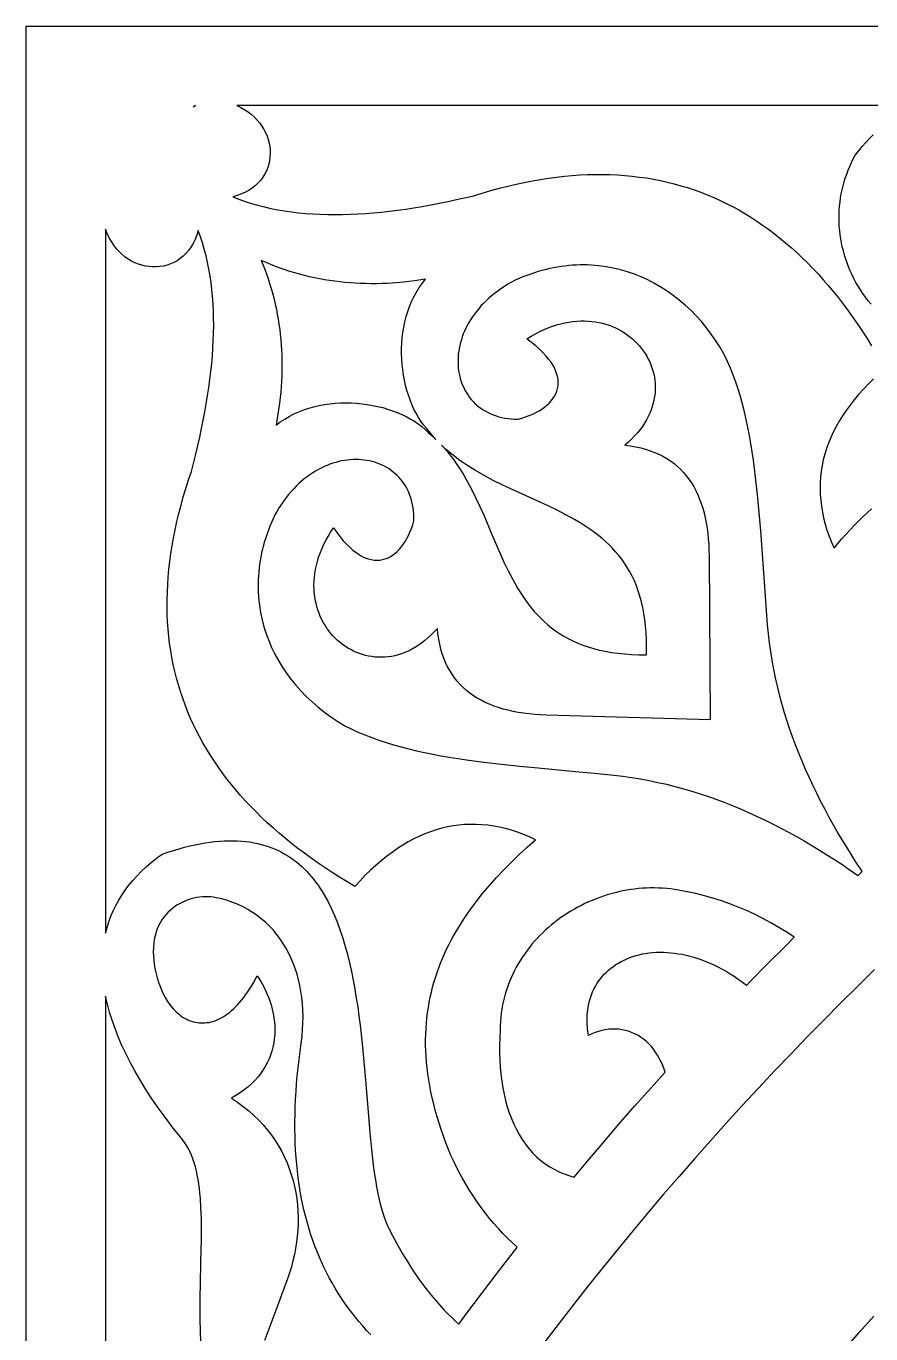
# Model space of a CAD drawing. Extents: x -600 to 600, y -1000 to 1000.
# Drawn here: x -340 to -233.8, y 575.5 to 740 of the extents above; entities that cross this region are included whole.
import ezdxf

# ---------------------------------------------------------------- set-up
doc = ezdxf.new("R2010")
doc.units = 0
doc.layers.add('LAYER_1', color=18, linetype='CONTINUOUS')
doc.layers.add('LAYER_2', color=4, linetype='CONTINUOUS')

msp = doc.modelspace()

# ---------------------------------------------------------------- linework, layer by layer
at = {"layer": 'LAYER_1'}
for points in [[(-340, 439.22), (-340, 740), (-20.66, 740)], [(-227.74, 730), (-313.48, 730), (-312.98, 729.76), (-312.51, 729.49), (-312.06, 729.2), (-311.65, 728.88), (-311.28, 728.55), (-310.93, 728.19), (-310.62, 727.81), (-310.34, 727.42), (-310.09, 727.01), (-309.88, 726.6), (-309.7, 726.17), (-309.55, 725.73), (-309.44, 725.29), (-309.36, 724.85), (-309.31, 724.4), (-309.3, 723.96), (-309.33, 723.51), (-309.39, 723.07), (-309.48, 722.64), (-309.61, 722.22), (-309.78, 721.8), (-309.98, 721.4), (-310.22, 721.01), (-310.49, 720.64), (-310.8, 720.29), (-311.15, 719.96), (-311.53, 719.65), (-311.95, 719.37), (-312.41, 719.11), (-312.91, 718.89), (-313.44, 718.69), (-314.01, 718.52), (-313.24, 718.23), (-312.46, 717.95), (-311.67, 717.7), (-310.86, 717.47), (-310.04, 717.26), (-309.21, 717.07), (-308.36, 716.9), (-307.51, 716.76), (-306.64, 716.63), (-305.75, 716.53), (-304.86, 716.44), (-303.95, 716.38), (-303.04, 716.33), (-302.11, 716.3), (-301.17, 716.29), (-300.22, 716.3), (-299.26, 716.33), (-298.29, 716.37), (-297.31, 716.43), (-296.32, 716.51), (-295.32, 716.61), (-294.3, 716.72), (-293.28, 716.85), (-292.25, 716.99), (-291.22, 717.15), (-290.17, 717.32), (-289.11, 717.51), (-288.05, 717.72), (-286.97, 717.93), (-285.89, 718.17), (-283.7, 718.67), (-282.62, 719), (-281.55, 719.32), (-280.48, 719.61), (-279.43, 719.87), (-278.38, 720.12), (-277.35, 720.34), (-276.32, 720.54), (-275.3, 720.72), (-274.29, 720.87), (-273.29, 721.01), (-272.3, 721.12), (-271.32, 721.21), (-270.35, 721.28), (-269.38, 721.32), (-268.43, 721.34), (-267.48, 721.34), (-266.54, 721.32), (-265.61, 721.28), (-264.69, 721.22), (-263.78, 721.13), (-262.88, 721.02), (-261.99, 720.9), (-261.1, 720.75), (-260.22, 720.57), (-259.36, 720.38), (-258.5, 720.17), (-257.65, 719.93), (-256.8, 719.68), (-255.97, 719.4), (-255.15, 719.1), (-254.33, 718.78), (-253.52, 718.44), (-252.72, 718.08), (-251.93, 717.7), (-251.15, 717.3), (-250.37, 716.87), (-249.61, 716.43), (-248.85, 715.96), (-248.1, 715.48), (-247.36, 714.97), (-246.62, 714.45), (-245.9, 713.9), (-245.18, 713.34), (-244.47, 712.75), (-243.77, 712.15), (-243.08, 711.52), (-242.4, 710.87), (-241.72, 710.21), (-241.05, 709.52), (-240.39, 708.82), (-239.74, 708.09), (-239.1, 707.35), (-238.46, 706.58), (-237.83, 705.8), (-237.21, 704.99), (-236.6, 704.17), (-236, 703.33), (-235.4, 702.47), (-234.81, 701.59), (-234.23, 700.69), (-233.65, 699.77)], [(-233.72, 705.01), (-234.08, 705.45), (-234.42, 705.9), (-234.74, 706.35), (-235.05, 706.81), (-235.34, 707.28), (-235.62, 707.75), (-235.88, 708.23), (-236.12, 708.72), (-236.34, 709.21), (-236.55, 709.7), (-236.74, 710.2), (-236.91, 710.7), (-237.07, 711.2), (-237.21, 711.71), (-237.34, 712.22), (-237.45, 712.73), (-237.54, 713.24), (-237.62, 713.76), (-237.67, 714.27), (-237.72, 714.79), (-237.74, 715.3), (-237.75, 715.82), (-237.75, 716.34), (-237.73, 716.85), (-237.69, 717.37), (-237.63, 717.88), (-237.56, 718.39), (-237.47, 718.9), (-237.37, 719.4), (-237.25, 719.9), (-237.11, 720.4), (-236.96, 720.89), (-236.79, 721.39), (-236.61, 721.87), (-236.41, 722.35), (-236.19, 722.83), (-235.96, 723.3), (-235.71, 723.76), (-235.28, 724.32), (-234.84, 724.85), (-234.4, 725.37), (-233.94, 725.86), (-233.47, 726.33)], [(-233.41, 695.61), (-234.07, 694.96), (-234.69, 694.31), (-235.29, 693.65), (-235.85, 692.99), (-236.37, 692.32), (-236.86, 691.65), (-237.32, 690.98), (-237.74, 690.3), (-238.13, 689.61), (-238.48, 688.93), (-238.8, 688.24), (-239.09, 687.54), (-239.34, 686.84), (-239.55, 686.14), (-239.74, 685.43), (-239.89, 684.72), (-240, 684), (-240.08, 683.28), (-240.13, 682.55), (-240.14, 681.83), (-240.12, 681.09), (-240.06, 680.35), (-239.97, 679.61), (-239.85, 678.87), (-239.69, 678.12), (-239.5, 677.36), (-239.27, 676.6), (-239.01, 675.84), (-238.71, 675.07), (-238.38, 674.3), (-237.89, 674.9), (-237.4, 675.48), (-236.89, 676.05), (-236.37, 676.61), (-235.85, 677.17), (-235.32, 677.71), (-234.78, 678.24), (-234.23, 678.76), (-233.67, 679.27)], [(-296.66, 575.35), (-297.17, 575.9), (-297.67, 576.46), (-298.15, 577.02), (-298.62, 577.6), (-299.08, 578.18), (-299.52, 578.77), (-299.94, 579.37), (-300.36, 579.98), (-300.76, 580.6), (-301.14, 581.23), (-301.51, 581.87), (-301.87, 582.51), (-302.22, 583.17), (-302.54, 583.84), (-302.86, 584.51), (-303.16, 585.2), (-303.45, 585.9), (-303.72, 586.61), (-303.98, 587.32), (-304.22, 588.05), (-304.45, 588.79), (-304.67, 589.54), (-304.87, 590.3), (-305.06, 591.07), (-305.23, 591.85), (-305.39, 592.65), (-305.54, 593.45), (-305.67, 594.27), (-305.79, 595.09), (-305.89, 595.93), (-305.97, 596.78), (-306.05, 597.64), (-306.11, 598.52), (-306.15, 599.4), (-306.18, 600.3), (-306.2, 601.21), (-306.2, 602.13), (-306.18, 603.07), (-306.15, 604.01), (-306.11, 604.97), (-306.05, 605.95), (-305.98, 606.93), (-305.9, 607.93), (-305.8, 608.94), (-305.68, 609.97), (-305.55, 611), (-305.4, 612.05), (-305.3, 612.9), (-305.22, 613.74), (-305.18, 614.57), (-305.17, 615.39), (-305.19, 616.19), (-305.24, 616.99), (-305.32, 617.77), (-305.43, 618.53), (-305.57, 619.28), (-305.74, 620.02), (-305.93, 620.73), (-306.16, 621.43), (-306.41, 622.11), (-306.7, 622.77), (-307, 623.41), (-307.34, 624.03), (-307.7, 624.63), (-308.09, 625.2), (-308.51, 625.75), (-308.95, 626.28), (-309.41, 626.78), (-309.9, 627.25), (-310.42, 627.7), (-310.96, 628.11), (-311.52, 628.5), (-312.1, 628.86), (-312.71, 629.19), (-313.34, 629.49), (-314, 629.75), (-314.67, 629.98), (-315.37, 630.18), (-316.09, 630.34), (-316.42, 630.4), (-316.76, 630.43), (-317.11, 630.45), (-317.46, 630.46), (-317.81, 630.44), (-318.17, 630.41), (-318.53, 630.35), (-318.89, 630.28), (-319.25, 630.19), (-319.61, 630.08), (-319.96, 629.95), (-320.3, 629.8), (-320.64, 629.63), (-320.97, 629.44), (-321.29, 629.23), (-321.6, 629), (-321.89, 628.75), (-322.18, 628.48), (-322.45, 628.19), (-322.7, 627.88), (-322.93, 627.54), (-323.15, 627.19), (-323.34, 626.81), (-323.51, 626.41), (-323.66, 625.99), (-323.78, 625.55), (-323.88, 625.08), (-323.95, 624.6), (-324, 624.09), (-324.01, 623.55), (-323.99, 623), (-323.94, 622.42), (-323.84, 621.66), (-323.7, 620.93), (-323.52, 620.24), (-323.32, 619.57), (-323.08, 618.95), (-322.82, 618.35), (-322.53, 617.8), (-322.22, 617.28), (-321.88, 616.8), (-321.52, 616.37), (-321.14, 615.98), (-320.73, 615.63), (-320.53, 615.47), (-320.32, 615.33), (-320.1, 615.2), (-319.88, 615.08), (-319.66, 614.97), (-319.43, 614.87), (-319.2, 614.79), (-318.97, 614.72), (-318.73, 614.67), (-318.49, 614.62), (-318.25, 614.59), (-318, 614.58), (-317.76, 614.58), (-317.51, 614.59), (-317.26, 614.62), (-317, 614.66), (-316.75, 614.71), (-316.5, 614.78), (-316.24, 614.87), (-315.98, 614.97), (-315.73, 615.09), (-315.47, 615.22), (-315.21, 615.37), (-314.95, 615.54), (-314.69, 615.72), (-314.43, 615.91), (-314.17, 616.13), (-313.92, 616.36), (-313.66, 616.61), (-313.4, 616.87), (-313.15, 617.15), (-312.9, 617.45), (-312.64, 617.77), (-312.39, 618.11), (-312.15, 618.46), (-311.9, 618.83), (-311.65, 619.22), (-311.41, 619.63), (-310.94, 620.51), (-310.62, 620), (-310.32, 619.49), (-310.04, 618.97), (-309.8, 618.44), (-309.57, 617.91), (-309.37, 617.38), (-309.2, 616.85), (-309.06, 616.31), (-308.94, 615.78), (-308.84, 615.24), (-308.78, 614.7), (-308.74, 614.17), (-308.73, 613.64), (-308.74, 613.11), (-308.79, 612.59), (-308.86, 612.07), (-308.97, 611.55), (-309.1, 611.05), (-309.26, 610.55), (-309.45, 610.06), (-309.67, 609.58), (-309.92, 609.11), (-310.21, 608.64), (-310.52, 608.19), (-310.87, 607.76), (-311.24, 607.33), (-311.65, 606.92), (-312.09, 606.53), (-312.57, 606.15), (-313.07, 605.78), (-313.61, 605.44), (-314.19, 605.11), (-313.42, 604.61), (-312.69, 604.08), (-312, 603.53), (-311.35, 602.95), (-310.74, 602.36), (-310.17, 601.75), (-309.63, 601.11), (-309.13, 600.46), (-308.67, 599.8), (-308.25, 599.12), (-307.86, 598.42), (-307.5, 597.71), (-307.18, 596.99), (-306.9, 596.25), (-306.65, 595.51), (-306.43, 594.76), (-306.24, 594), (-306.09, 593.23), (-305.97, 592.46), (-305.88, 591.68), (-305.83, 590.9), (-305.8, 590.12), (-305.8, 589.33), (-305.84, 588.55), (-305.9, 587.76), (-305.99, 586.98), (-306.11, 586.2), (-306.26, 585.43), (-306.44, 584.66), (-306.64, 583.9), (-306.87, 583.14), (-307.13, 582.39), (-308.66, 578.21), (-310.01, 574.62)], [(-233.27, 621.3), (-235.4, 619.21), (-237.52, 617.11), (-239.63, 614.99), (-241.72, 612.86), (-243.79, 610.71), (-245.85, 608.55), (-247.9, 606.37), (-249.92, 604.18), (-251.94, 601.98), (-253.93, 599.76), (-255.91, 597.53), (-257.87, 595.28), (-259.82, 593.03), (-261.75, 590.75), (-263.66, 588.46), (-265.55, 586.16), (-267.43, 583.85), (-269.29, 581.52), (-271.13, 579.18), (-272.96, 576.82), (-274.77, 574.45)], [(-318.03, 574.41), (-318.09, 575.85), (-318.12, 577.3), (-318.13, 578.75), (-318.11, 580.2), (-318.08, 581.66), (-318.01, 584.53), (-317.95, 587.33), (-317.95, 588.68), (-317.96, 590.01), (-318.01, 591.3), (-318.09, 592.54), (-318.14, 593.15), (-318.21, 593.74), (-318.28, 594.32), (-318.37, 594.88), (-318.48, 595.43), (-318.59, 595.96), (-318.72, 596.48), (-318.87, 596.98), (-319.03, 597.47), (-319.21, 597.94), (-319.41, 598.39), (-319.63, 598.82), (-319.86, 599.23), (-320.12, 599.62), (-320.4, 599.99), (-320.69, 600.34), (-321.64, 601.53), (-322.53, 602.72), (-323.38, 603.89), (-324.18, 605.05), (-324.93, 606.2), (-325.63, 607.34), (-326.28, 608.46), (-326.88, 609.57), (-327.44, 610.67), (-327.95, 611.75), (-328.41, 612.82), (-328.82, 613.87), (-329.19, 614.92), (-329.51, 615.94), (-329.78, 616.95), (-330, 617.95), (-330, 499.77)]]:
    msp.add_lwpolyline(points, dxfattribs=at)
for points in [[(-318.97, 729.86), (-318.7, 730), (-318.97, 729.86), (-318.7, 730)], [(-330, 625.87), (-329.81, 626.59), (-329.59, 627.31), (-329.33, 628.01), (-329.04, 628.69), (-328.71, 629.37), (-328.35, 630.03), (-327.96, 630.67), (-327.53, 631.3), (-327.07, 631.91), (-326.58, 632.52), (-326.05, 633.1), (-325.49, 633.67), (-324.89, 634.23), (-324.26, 634.77), (-323.6, 635.3), (-322.91, 635.81), (-322.18, 636.05), (-321.46, 636.28), (-320.76, 636.49), (-320.08, 636.68), (-319.4, 636.85), (-318.74, 636.99), (-318.1, 637.12), (-317.47, 637.23), (-316.85, 637.33), (-316.25, 637.4), (-315.66, 637.45), (-315.08, 637.49), (-314.51, 637.51), (-313.96, 637.51), (-313.42, 637.49), (-312.89, 637.46), (-312.38, 637.41), (-311.88, 637.35), (-311.38, 637.26), (-310.9, 637.17), (-310.44, 637.05), (-309.98, 636.92), (-309.54, 636.78), (-309.1, 636.62), (-308.68, 636.45), (-308.27, 636.26), (-307.87, 636.06), (-307.48, 635.84), (-307.1, 635.61), (-306.72, 635.37), (-306.36, 635.11), (-306.01, 634.85), (-305.67, 634.57), (-305.34, 634.27), (-305.02, 633.97), (-304.71, 633.65), (-304.41, 633.32), (-304.11, 632.98), (-303.83, 632.63), (-303.55, 632.27), (-303.28, 631.9), (-303.02, 631.51), (-302.77, 631.12), (-302.53, 630.72), (-302.06, 629.89), (-301.63, 629.02), (-301.22, 628.12), (-300.84, 627.19), (-300.49, 626.23), (-300.17, 625.24), (-299.86, 624.22), (-299.58, 623.19), (-299.32, 622.13), (-299.08, 621.05), (-298.86, 619.95), (-298.66, 618.84), (-298.48, 617.72), (-298.3, 616.59), (-298.15, 615.45), (-298, 614.3), (-297.74, 611.99), (-297.52, 609.68), (-297.32, 607.38), (-296.95, 602.9), (-296.77, 600.75), (-296.56, 598.68), (-296.34, 596.71), (-296.21, 595.77), (-296.07, 594.85), (-295.92, 593.97), (-295.76, 593.13), (-295.59, 592.32), (-295.4, 591.55), (-295.19, 590.82), (-294.96, 590.14), (-294.72, 589.49), (-294.46, 588.9), (-293.89, 587.77), (-293.3, 586.65), (-292.67, 585.55), (-292.01, 584.47), (-291.33, 583.4), (-290.61, 582.36), (-289.86, 581.34), (-289.07, 580.35), (-288.25, 579.39), (-287.4, 578.45), (-286.96, 578), (-286.51, 577.55), (-286.05, 577.12), (-285.58, 576.69), (-285.58, 576.69), (-284.58, 578.05), (-282.74, 580.49), (-280.89, 582.92), (-279.02, 585.33), (-278.22, 586.34), (-278.29, 586.4), (-278.88, 586.95), (-279.46, 587.52), (-280.04, 588.11), (-280.6, 588.72), (-281.16, 589.34), (-281.7, 589.99), (-282.24, 590.67), (-282.76, 591.36), (-283.28, 592.08), (-283.78, 592.82), (-284.27, 593.58), (-284.75, 594.37), (-285.21, 595.19), (-285.66, 596.03), (-286.1, 596.91), (-286.53, 597.81), (-286.88, 598.66), (-287.21, 599.5), (-287.52, 600.34), (-287.8, 601.16), (-288.07, 601.98), (-288.31, 602.79), (-288.54, 603.59), (-288.74, 604.37), (-288.93, 605.15), (-289.09, 605.93), (-289.24, 606.69), (-289.37, 607.44), (-289.47, 608.19), (-289.57, 608.93), (-289.64, 609.66), (-289.69, 610.38), (-289.73, 611.09), (-289.75, 611.8), (-289.75, 612.49), (-289.73, 613.18), (-289.7, 613.87), (-289.65, 614.54), (-289.59, 615.21), (-289.51, 615.87), (-289.41, 616.52), (-289.3, 617.17), (-289.17, 617.81), (-289.03, 618.44), (-288.87, 619.07), (-288.7, 619.69), (-288.51, 620.3), (-288.31, 620.91), (-288.1, 621.51), (-287.87, 622.1), (-287.63, 622.69), (-287.37, 623.27), (-287.11, 623.85), (-286.83, 624.42), (-286.54, 624.99), (-286.23, 625.55), (-285.92, 626.1), (-285.59, 626.65), (-285.25, 627.19), (-284.9, 627.73), (-284.16, 628.8), (-283.39, 629.84), (-282.58, 630.87), (-281.72, 631.88), (-280.83, 632.87), (-279.91, 633.85), (-278.96, 634.82), (-277.97, 635.77), (-276.96, 636.71), (-275.92, 637.63), (-276.69, 637.98), (-277.45, 638.29), (-278.2, 638.57), (-278.95, 638.82), (-279.7, 639.03), (-280.45, 639.2), (-281.19, 639.35), (-281.93, 639.45), (-282.67, 639.53), (-283.4, 639.57), (-284.13, 639.57), (-284.86, 639.54), (-285.58, 639.48), (-286.3, 639.38), (-287.01, 639.25), (-287.73, 639.08), (-288.43, 638.88), (-289.14, 638.65), (-289.84, 638.38), (-290.54, 638.07), (-291.24, 637.74), (-291.93, 637.36), (-292.62, 636.96), (-293.3, 636.52), (-293.98, 636.04), (-294.66, 635.53), (-295.34, 634.99), (-296.01, 634.41), (-296.68, 633.8), (-297.34, 633.16), (-298, 632.48), (-298.66, 631.76), (-299.62, 632.34), (-300.57, 632.92), (-301.49, 633.5), (-302.4, 634.1), (-303.28, 634.7), (-304.15, 635.31), (-305, 635.93), (-305.82, 636.55), (-306.63, 637.18), (-307.42, 637.82), (-308.19, 638.47), (-308.94, 639.12), (-309.67, 639.78), (-310.38, 640.45), (-311.07, 641.13), (-311.74, 641.81), (-312.39, 642.5), (-313.02, 643.2), (-313.63, 643.91), (-314.22, 644.62), (-314.79, 645.35), (-315.34, 646.08), (-315.86, 646.81), (-316.37, 647.56), (-316.86, 648.31), (-317.33, 649.07), (-317.77, 649.84), (-318.2, 650.62), (-318.6, 651.4), (-318.99, 652.19), (-319.35, 652.99), (-319.69, 653.8), (-320.01, 654.62), (-320.31, 655.44), (-320.59, 656.27), (-320.85, 657.11), (-321.09, 657.96), (-321.3, 658.82), (-321.5, 659.68), (-321.67, 660.55), (-321.82, 661.43), (-321.95, 662.32), (-322.06, 663.22), (-322.14, 664.12), (-322.21, 665.04), (-322.25, 665.96), (-322.27, 666.89), (-322.27, 667.83), (-322.24, 668.77), (-322.2, 669.73), (-322.13, 670.69), (-322.04, 671.66), (-321.93, 672.64), (-321.8, 673.63), (-321.64, 674.62), (-321.46, 675.63), (-321.26, 676.64), (-321.04, 677.67), (-320.79, 678.7), (-320.52, 679.74), (-320.23, 680.78), (-319.91, 681.84), (-319.57, 682.91), (-319.21, 683.98), (-318.66, 686.15), (-318.4, 687.23), (-318.16, 688.3), (-317.93, 689.36), (-317.72, 690.41), (-317.52, 691.46), (-317.34, 692.49), (-317.17, 693.52), (-317.02, 694.53), (-316.88, 695.54), (-316.76, 696.54), (-316.66, 697.53), (-316.58, 698.51), (-316.51, 699.48), (-316.46, 700.44), (-316.43, 701.39), (-316.41, 702.33), (-316.42, 703.26), (-316.45, 704.17), (-316.49, 705.08), (-316.55, 705.98), (-316.64, 706.86), (-316.74, 707.73), (-316.87, 708.59), (-317.02, 709.44), (-317.18, 710.28), (-317.37, 711.11), (-317.59, 711.92), (-317.82, 712.72), (-318.08, 713.51), (-318.36, 714.28), (-318.54, 713.7), (-318.76, 713.16), (-319, 712.66), (-319.28, 712.2), (-319.58, 711.78), (-319.91, 711.4), (-320.26, 711.06), (-320.63, 710.76), (-321.02, 710.49), (-321.43, 710.27), (-321.85, 710.08), (-322.28, 709.93), (-322.72, 709.82), (-323.17, 709.74), (-323.62, 709.71), (-324.08, 709.7), (-324.53, 709.74), (-324.99, 709.81), (-325.44, 709.92), (-325.89, 710.06), (-326.32, 710.24), (-326.75, 710.45), (-327.17, 710.7), (-327.57, 710.98), (-327.95, 711.3), (-328.32, 711.65), (-328.66, 712.03), (-328.99, 712.45), (-329.28, 712.9), (-329.55, 713.38), (-329.79, 713.9), (-330, 714.45)], [(-270.32, 709.95), (-270.79, 709.94), (-271.26, 709.91), (-271.74, 709.88), (-272.21, 709.82), (-272.69, 709.76), (-273.17, 709.69), (-273.65, 709.6), (-274.13, 709.5), (-274.61, 709.39), (-275.09, 709.26), (-275.58, 709.13), (-276.06, 708.98), (-276.54, 708.81), (-277.02, 708.64), (-277.51, 708.45), (-277.99, 708.25), (-278.47, 708.04), (-278.95, 707.78), (-279.41, 707.52), (-279.85, 707.24), (-280.28, 706.96), (-280.69, 706.67), (-281.08, 706.38), (-281.45, 706.07), (-281.81, 705.76), (-282.15, 705.44), (-282.48, 705.12), (-282.79, 704.79), (-283.08, 704.45), (-283.36, 704.11), (-283.62, 703.77), (-283.87, 703.42), (-284.1, 703.07), (-284.31, 702.71), (-284.51, 702.35), (-284.69, 701.99), (-284.85, 701.63), (-285.01, 701.27), (-285.14, 700.9), (-285.26, 700.54), (-285.37, 700.18), (-285.46, 699.81), (-285.53, 699.45), (-285.59, 699.09), (-285.64, 698.73), (-285.67, 698.37), (-285.68, 698.01), (-285.68, 697.66), (-285.67, 697.31), (-285.64, 696.97), (-285.6, 696.63), (-285.54, 696.29), (-285.47, 695.96), (-285.39, 695.63), (-285.29, 695.31), (-285.18, 695), (-285.05, 694.69), (-284.91, 694.39), (-284.76, 694.1), (-284.59, 693.82), (-284.41, 693.55), (-284.22, 693.28), (-284.01, 693.03), (-283.79, 692.78), (-283.56, 692.54), (-283.31, 692.32), (-283.06, 692.11), (-282.78, 691.9), (-282.5, 691.71), (-282.2, 691.54), (-281.89, 691.37), (-281.57, 691.22), (-281.24, 691.08), (-280.89, 690.96), (-280.53, 690.85), (-280.16, 690.76), (-279.78, 690.68), (-279.38, 690.62), (-278.98, 690.58), (-278.56, 690.55), (-278.13, 690.54), (-277.64, 690.68), (-277.17, 690.83), (-276.71, 691), (-276.28, 691.19), (-275.88, 691.39), (-275.49, 691.6), (-275.13, 691.83), (-274.8, 692.06), (-274.49, 692.32), (-274.21, 692.58), (-273.96, 692.86), (-273.74, 693.14), (-273.55, 693.44), (-273.39, 693.75), (-273.26, 694.07), (-273.16, 694.4), (-273.1, 694.73), (-273.08, 695.08), (-273.09, 695.44), (-273.14, 695.8), (-273.23, 696.17), (-273.36, 696.55), (-273.52, 696.93), (-273.73, 697.32), (-273.98, 697.72), (-274.28, 698.12), (-274.62, 698.53), (-275, 698.94), (-275.43, 699.36), (-275.91, 699.78), (-276.43, 700.21), (-277.01, 700.64), (-276.47, 700.98), (-275.93, 701.29), (-275.39, 701.57), (-274.85, 701.82), (-274.32, 702.04), (-273.79, 702.24), (-273.27, 702.41), (-272.75, 702.56), (-272.24, 702.68), (-271.73, 702.77), (-271.23, 702.85), (-270.74, 702.89), (-270.25, 702.92), (-269.77, 702.92), (-269.3, 702.9), (-268.83, 702.86), (-268.38, 702.8), (-267.93, 702.72), (-267.49, 702.62), (-267.07, 702.5), (-266.65, 702.36), (-266.24, 702.2), (-265.85, 702.03), (-265.47, 701.84), (-265.09, 701.63), (-264.74, 701.41), (-264.39, 701.17), (-264.06, 700.92), (-263.74, 700.66), (-263.44, 700.38), (-263.15, 700.09), (-262.87, 699.79), (-262.62, 699.48), (-262.37, 699.15), (-262.15, 698.82), (-261.94, 698.47), (-261.75, 698.12), (-261.57, 697.76), (-261.42, 697.39), (-261.28, 697.01), (-261.16, 696.63), (-261.06, 696.24), (-260.98, 695.84), (-260.93, 695.44), (-260.89, 695.04), (-260.87, 694.63), (-260.88, 694.22), (-260.9, 693.8), (-260.95, 693.39), (-261.03, 692.97), (-261.12, 692.55), (-261.24, 692.13), (-261.38, 691.71), (-261.55, 691.29), (-261.75, 690.88), (-261.96, 690.46), (-262.21, 690.05), (-262.48, 689.64), (-262.78, 689.23), (-263.1, 688.83), (-263.46, 688.44), (-263.84, 688.05), (-264.25, 687.66), (-264.68, 687.28), (-264, 687.19), (-263.34, 687.08), (-262.7, 686.94), (-262.09, 686.77), (-261.51, 686.58), (-260.95, 686.37), (-260.41, 686.14), (-259.9, 685.88), (-259.41, 685.6), (-258.94, 685.29), (-258.5, 684.96), (-258.08, 684.61), (-257.68, 684.24), (-257.31, 683.85), (-256.96, 683.43), (-256.63, 683), (-256.32, 682.54), (-256.03, 682.06), (-255.76, 681.56), (-255.51, 681.04), (-255.29, 680.5), (-255.08, 679.94), (-254.9, 679.36), (-254.73, 678.76), (-254.59, 678.15), (-254.46, 677.51), (-254.36, 676.85), (-254.27, 676.18), (-254.2, 675.49), (-254.15, 674.78), (-254.11, 674.05), (-254.1, 673.31), (-253.97, 652.71), (-274.56, 653.32), (-275.3, 653.35), (-276.03, 653.4), (-276.74, 653.47), (-277.43, 653.56), (-278.1, 653.66), (-278.75, 653.78), (-279.38, 653.92), (-280, 654.08), (-280.59, 654.26), (-281.17, 654.46), (-281.72, 654.68), (-282.26, 654.92), (-282.77, 655.18), (-283.26, 655.46), (-283.73, 655.75), (-284.18, 656.07), (-284.61, 656.42), (-285.02, 656.78), (-285.41, 657.16), (-285.77, 657.57), (-286.11, 658), (-286.42, 658.45), (-286.72, 658.92), (-286.99, 659.41), (-287.24, 659.93), (-287.46, 660.48), (-287.66, 661.04), (-287.83, 661.63), (-287.98, 662.24), (-288.11, 662.88), (-288.21, 663.54), (-288.28, 664.23), (-288.67, 663.8), (-289.06, 663.4), (-289.46, 663.03), (-289.87, 662.69), (-290.28, 662.37), (-290.69, 662.08), (-291.1, 661.82), (-291.52, 661.59), (-291.94, 661.38), (-292.36, 661.19), (-292.79, 661.04), (-293.21, 660.9), (-293.63, 660.79), (-294.05, 660.71), (-294.47, 660.64), (-294.89, 660.6), (-295.3, 660.59), (-295.72, 660.59), (-296.12, 660.62), (-296.53, 660.67), (-296.93, 660.73), (-297.32, 660.82), (-297.71, 660.93), (-298.09, 661.06), (-298.46, 661.2), (-298.83, 661.37), (-299.18, 661.55), (-299.53, 661.75), (-299.87, 661.97), (-300.2, 662.2), (-300.52, 662.45), (-300.83, 662.72), (-301.12, 663), (-301.41, 663.29), (-301.68, 663.6), (-301.93, 663.93), (-302.18, 664.26), (-302.4, 664.62), (-302.62, 664.98), (-302.81, 665.35), (-303, 665.74), (-303.16, 666.14), (-303.31, 666.55), (-303.43, 666.97), (-303.54, 667.4), (-303.64, 667.84), (-303.71, 668.29), (-303.76, 668.74), (-303.79, 669.21), (-303.8, 669.68), (-303.78, 670.16), (-303.75, 670.65), (-303.69, 671.14), (-303.6, 671.64), (-303.5, 672.15), (-303.37, 672.66), (-303.21, 673.17), (-303.02, 673.69), (-302.81, 674.21), (-302.58, 674.74), (-302.31, 675.27), (-302.02, 675.8), (-301.7, 676.33), (-301.34, 676.87), (-300.93, 676.28), (-300.52, 675.75), (-300.11, 675.26), (-299.7, 674.82), (-299.3, 674.43), (-298.9, 674.08), (-298.5, 673.77), (-298.11, 673.51), (-297.72, 673.29), (-297.34, 673.12), (-296.97, 672.98), (-296.6, 672.89), (-296.24, 672.83), (-295.88, 672.81), (-295.53, 672.82), (-295.19, 672.88), (-294.86, 672.96), (-294.54, 673.08), (-294.23, 673.24), (-293.93, 673.42), (-293.64, 673.64), (-293.35, 673.88), (-293.08, 674.15), (-292.83, 674.46), (-292.58, 674.78), (-292.34, 675.14), (-292.12, 675.52), (-291.91, 675.92), (-291.72, 676.35), (-291.54, 676.79), (-291.37, 677.26), (-291.22, 677.75), (-291.22, 678.18), (-291.24, 678.6), (-291.27, 679.01), (-291.33, 679.4), (-291.39, 679.79), (-291.48, 680.16), (-291.58, 680.52), (-291.69, 680.87), (-291.82, 681.21), (-291.97, 681.53), (-292.12, 681.85), (-292.29, 682.15), (-292.48, 682.44), (-292.67, 682.71), (-292.88, 682.98), (-293.1, 683.23), (-293.33, 683.47), (-293.57, 683.69), (-293.82, 683.9), (-294.08, 684.1), (-294.35, 684.29), (-294.63, 684.46), (-294.92, 684.62), (-295.21, 684.77), (-295.52, 684.9), (-295.83, 685.02), (-296.14, 685.13), (-296.47, 685.22), (-296.8, 685.3), (-297.13, 685.36), (-297.47, 685.41), (-297.81, 685.45), (-298.16, 685.47), (-298.52, 685.48), (-298.87, 685.47), (-299.23, 685.45), (-299.59, 685.41), (-299.95, 685.36), (-300.32, 685.29), (-300.69, 685.21), (-301.05, 685.11), (-301.42, 685), (-301.79, 684.88), (-302.15, 684.73), (-302.52, 684.58), (-302.88, 684.4), (-303.24, 684.21), (-303.6, 684.01), (-303.96, 683.79), (-304.32, 683.55), (-304.67, 683.3), (-305.01, 683.03), (-305.36, 682.74), (-305.69, 682.44), (-306.03, 682.12), (-306.35, 681.79), (-306.67, 681.44), (-306.99, 681.07), (-307.29, 680.68), (-307.59, 680.28), (-307.88, 679.86), (-308.17, 679.43), (-308.44, 678.97), (-308.7, 678.5), (-308.93, 678.03), (-309.14, 677.55), (-309.34, 677.07), (-309.53, 676.59), (-309.7, 676.11), (-309.86, 675.63), (-310.01, 675.15), (-310.15, 674.68), (-310.27, 674.2), (-310.38, 673.72), (-310.48, 673.24), (-310.57, 672.76), (-310.64, 672.29), (-310.7, 671.81), (-310.75, 671.34), (-310.79, 670.86), (-310.82, 670.39), (-310.83, 669.92), (-310.83, 669.45), (-310.82, 668.99), (-310.77, 668.06), (-310.67, 667.13), (-310.52, 666.22), (-310.33, 665.32), (-310.09, 664.43), (-309.81, 663.55), (-309.49, 662.69), (-309.13, 661.83), (-308.72, 661), (-308.27, 660.18), (-307.79, 659.38), (-307.26, 658.59), (-306.69, 657.83), (-306.08, 657.08), (-305.44, 656.36), (-304.76, 655.66), (-304.04, 654.98), (-303.28, 654.33), (-302.49, 653.7), (-301.66, 653.1), (-300.8, 652.52), (-299.9, 651.98), (-299.1, 651.57), (-298.26, 651.18), (-297.41, 650.82), (-296.54, 650.48), (-295.64, 650.16), (-294.73, 649.86), (-293.79, 649.58), (-292.84, 649.31), (-291.87, 649.06), (-290.88, 648.83), (-289.88, 648.61), (-288.86, 648.4), (-287.83, 648.21), (-286.78, 648.03), (-285.71, 647.86), (-284.63, 647.7), (-282.44, 647.41), (-280.2, 647.15), (-277.92, 646.9), (-275.61, 646.68), (-270.89, 646.23), (-268.49, 646), (-266.08, 645.75), (-264.96, 645.62), (-263.85, 645.46), (-262.74, 645.28), (-261.64, 645.08), (-260.55, 644.85), (-259.47, 644.61), (-258.39, 644.34), (-257.33, 644.05), (-256.26, 643.74), (-255.21, 643.41), (-254.17, 643.06), (-253.13, 642.69), (-252.1, 642.3), (-251.07, 641.89), (-250.05, 641.47), (-249.04, 641.02), (-248.04, 640.57), (-247.04, 640.09), (-246.05, 639.6), (-245.06, 639.09), (-244.09, 638.57), (-243.11, 638.04), (-242.15, 637.48), (-241.19, 636.92), (-240.23, 636.34), (-239.29, 635.75), (-238.34, 635.15), (-237.41, 634.54), (-236.48, 633.91), (-235.55, 633.28), (-235.36, 633.14), (-234.83, 633.63), (-234.98, 633.84), (-235.59, 634.78), (-236.19, 635.73), (-236.78, 636.68), (-237.36, 637.63), (-237.93, 638.59), (-238.48, 639.56), (-239.03, 640.53), (-239.55, 641.51), (-240.07, 642.5), (-240.56, 643.49), (-241.05, 644.48), (-241.52, 645.49), (-241.97, 646.49), (-242.4, 647.51), (-242.82, 648.53), (-243.22, 649.56), (-243.6, 650.59), (-243.97, 651.63), (-244.31, 652.68), (-244.64, 653.73), (-244.94, 654.79), (-245.23, 655.86), (-245.49, 656.94), (-245.74, 658.02), (-245.96, 659.11), (-246.16, 660.2), (-246.34, 661.3), (-246.49, 662.41), (-246.62, 663.53), (-246.73, 664.66), (-246.92, 667.07), (-247.09, 669.47), (-247.43, 674.2), (-247.6, 676.52), (-247.79, 678.81), (-248, 681.05), (-248.24, 683.25), (-248.38, 684.33), (-248.52, 685.4), (-248.68, 686.45), (-248.85, 687.49), (-249.03, 688.51), (-249.22, 689.52), (-249.43, 690.52), (-249.66, 691.49), (-249.9, 692.45), (-250.16, 693.39), (-250.44, 694.31), (-250.74, 695.21), (-251.06, 696.09), (-251.41, 696.96), (-251.77, 697.8), (-252.16, 698.62), (-252.68, 699.52), (-253.24, 700.4), (-253.82, 701.24), (-254.43, 702.05), (-255.06, 702.82), (-255.73, 703.55), (-256.41, 704.25), (-257.12, 704.91), (-257.85, 705.54), (-258.6, 706.12), (-259.37, 706.67), (-260.16, 707.17), (-260.97, 707.64), (-261.8, 708.07), (-262.64, 708.45), (-263.5, 708.79), (-264.37, 709.09), (-265.26, 709.35), (-266.15, 709.56), (-267.06, 709.73), (-267.98, 709.85), (-268.91, 709.93), (-269.38, 709.95), (-269.84, 709.96)], [(-310.18, 709.91), (-309.95, 709.31), (-309.73, 708.7), (-309.53, 708.1), (-309.33, 707.49), (-309.15, 706.87), (-308.98, 706.26), (-308.82, 705.64), (-308.67, 705.01), (-308.53, 704.39), (-308.41, 703.76), (-308.3, 703.13), (-308.2, 702.49), (-308.11, 701.85), (-308.03, 701.21), (-307.97, 700.57), (-307.92, 699.92), (-307.88, 699.27), (-307.85, 698.61), (-307.83, 697.95), (-307.83, 697.29), (-307.83, 696.63), (-307.85, 695.96), (-307.88, 695.29), (-307.93, 694.61), (-307.98, 693.94), (-308.13, 692.57), (-308.33, 691.19), (-308.57, 689.8), (-308.04, 690.2), (-307.48, 690.57), (-306.91, 690.9), (-306.32, 691.21), (-305.71, 691.48), (-305.09, 691.72), (-304.45, 691.93), (-303.8, 692.11), (-303.14, 692.27), (-302.48, 692.39), (-301.81, 692.48), (-301.13, 692.55), (-300.45, 692.59), (-299.78, 692.61), (-299.1, 692.59), (-298.42, 692.55), (-297.75, 692.49), (-297.09, 692.4), (-296.43, 692.29), (-295.79, 692.15), (-295.15, 692), (-294.53, 691.81), (-293.92, 691.61), (-293.33, 691.39), (-292.76, 691.14), (-292.21, 690.87), (-291.68, 690.59), (-291.17, 690.28), (-290.69, 689.96), (-290.24, 689.61), (-289.81, 689.25), (-289.42, 688.87), (-288.92, 688.45), (-288.45, 688.01), (-288.88, 688.49), (-289.29, 689), (-289.66, 689.4), (-290.01, 689.83), (-290.35, 690.29), (-290.66, 690.78), (-290.95, 691.3), (-291.23, 691.83), (-291.48, 692.39), (-291.71, 692.97), (-291.92, 693.56), (-292.11, 694.17), (-292.28, 694.8), (-292.42, 695.44), (-292.54, 696.09), (-292.64, 696.75), (-292.71, 697.41), (-292.76, 698.08), (-292.78, 698.76), (-292.78, 699.44), (-292.75, 700.12), (-292.7, 700.79), (-292.61, 701.47), (-292.5, 702.14), (-292.36, 702.8), (-292.19, 703.45), (-292, 704.09), (-291.77, 704.73), (-291.52, 705.34), (-291.23, 705.95), (-290.91, 706.53), (-290.56, 707.1), (-290.18, 707.64), (-289.77, 708.17), (-291.17, 707.96), (-292.55, 707.79), (-293.92, 707.68), (-294.6, 707.64), (-295.27, 707.61), (-295.95, 707.59), (-296.61, 707.59), (-297.28, 707.6), (-297.94, 707.62), (-298.6, 707.65), (-299.25, 707.69), (-299.9, 707.75), (-300.55, 707.82), (-301.19, 707.9), (-301.83, 707.99), (-302.47, 708.09), (-303.1, 708.2), (-303.73, 708.33), (-304.35, 708.47), (-304.98, 708.62), (-305.6, 708.78), (-306.21, 708.96), (-306.82, 709.14), (-307.43, 709.34), (-308.04, 709.55), (-308.64, 709.77), (-309.24, 710), (-309.83, 710.25), (-310.43, 710.5)], [(-287.56, 687.08), (-287.14, 686.6), (-286.74, 686.11), (-286.35, 685.61), (-285.98, 685.1), (-285.63, 684.57), (-285.28, 684.04), (-284.96, 683.5), (-284.64, 682.95), (-284.03, 681.84), (-283.47, 680.7), (-282.93, 679.55), (-282.41, 678.38), (-281.41, 676.04), (-280.41, 673.72), (-279.9, 672.57), (-279.36, 671.46), (-278.79, 670.36), (-278.5, 669.83), (-278.19, 669.3), (-277.87, 668.79), (-277.54, 668.28), (-277.2, 667.79), (-276.85, 667.3), (-276.48, 666.83), (-276.1, 666.37), (-275.7, 665.93), (-275.28, 665.5), (-274.85, 665.08), (-274.39, 664.68), (-273.92, 664.3), (-273.42, 663.93), (-272.91, 663.58), (-272.37, 663.25), (-271.81, 662.94), (-271.22, 662.65), (-270.61, 662.37), (-269.98, 662.12), (-269.31, 661.89), (-268.62, 661.69), (-267.9, 661.5), (-267.15, 661.34), (-266.37, 661.21), (-265.56, 661.1), (-264.72, 661.01), (-263.84, 660.95), (-262.93, 660.92), (-261.99, 660.92), (-261.97, 661.86), (-261.98, 662.77), (-262.02, 663.65), (-262.08, 664.5), (-262.17, 665.31), (-262.29, 666.09), (-262.43, 666.85), (-262.6, 667.57), (-262.79, 668.27), (-263, 668.93), (-263.24, 669.58), (-263.5, 670.19), (-263.78, 670.78), (-264.07, 671.35), (-264.39, 671.9), (-264.73, 672.42), (-265.09, 672.92), (-265.46, 673.41), (-265.85, 673.87), (-266.25, 674.31), (-266.68, 674.74), (-267.11, 675.15), (-267.56, 675.55), (-268.02, 675.93), (-268.5, 676.29), (-268.98, 676.64), (-269.48, 676.98), (-269.99, 677.31), (-270.51, 677.63), (-271.04, 677.94), (-272.11, 678.53), (-273.22, 679.1), (-274.35, 679.64), (-276.65, 680.69), (-278.97, 681.74), (-280.12, 682.29), (-281.26, 682.85), (-282.39, 683.45), (-283.49, 684.08), (-284.03, 684.41), (-284.56, 684.75), (-285.08, 685.11), (-285.6, 685.47), (-286.1, 685.86), (-286.6, 686.25), (-287.08, 686.67), (-287.55, 687.09), (-287.76, 687.3)], [(-261.45, 631.57), (-261.95, 631.55), (-262.46, 631.53), (-262.96, 631.48), (-263.46, 631.43), (-263.96, 631.36), (-264.45, 631.28), (-264.95, 631.19), (-265.44, 631.08), (-265.93, 630.96), (-266.42, 630.83), (-266.9, 630.69), (-267.38, 630.54), (-267.85, 630.37), (-268.32, 630.2), (-268.79, 630.01), (-269.25, 629.81), (-269.71, 629.6), (-270.16, 629.38), (-270.6, 629.15), (-271.04, 628.91), (-271.47, 628.66), (-271.9, 628.39), (-272.32, 628.12), (-272.73, 627.84), (-273.13, 627.55), (-273.53, 627.24), (-273.92, 626.93), (-274.3, 626.61), (-274.67, 626.28), (-275.03, 625.93), (-275.38, 625.58), (-275.73, 625.22), (-276.06, 624.86), (-276.39, 624.48), (-276.7, 624.09), (-277, 623.7), (-277.29, 623.3), (-277.57, 622.89), (-277.84, 622.47), (-278.1, 622.04), (-278.35, 621.61), (-278.58, 621.17), (-278.8, 620.72), (-279.01, 620.26), (-279.2, 619.79), (-279.38, 619.32), (-279.55, 618.84), (-279.7, 618.36), (-279.84, 617.87), (-279.96, 617.37), (-280.07, 616.86), (-280.16, 616.35), (-280.24, 615.83), (-280.3, 615.31), (-280.34, 614.78), (-280.37, 614.24), (-280.38, 613.7), (-280.43, 612.73), (-280.46, 611.78), (-280.46, 610.84), (-280.43, 609.92), (-280.37, 609.02), (-280.29, 608.14), (-280.18, 607.27), (-280.05, 606.43), (-279.89, 605.61), (-279.7, 604.81), (-279.48, 604.03), (-279.24, 603.28), (-278.97, 602.55), (-278.67, 601.85), (-278.34, 601.17), (-277.99, 600.53), (-277.6, 599.91), (-277.19, 599.32), (-276.75, 598.77), (-276.29, 598.24), (-275.79, 597.75), (-275.26, 597.29), (-274.71, 596.87), (-274.12, 596.48), (-273.51, 596.13), (-273.19, 595.97), (-272.87, 595.82), (-272.54, 595.67), (-272.2, 595.54), (-271.85, 595.42), (-271.5, 595.3), (-271.13, 595.2), (-271.07, 595.19), (-269.39, 597.19), (-267.42, 599.52), (-265.43, 601.84), (-263.42, 604.14), (-261.39, 606.42), (-259.62, 608.39), (-259.8, 608.9), (-260.02, 609.43), (-260.25, 609.92), (-260.5, 610.39), (-260.78, 610.83), (-261.06, 611.23), (-261.36, 611.61), (-261.68, 611.95), (-262.01, 612.27), (-262.36, 612.55), (-262.71, 612.81), (-263.08, 613.03), (-263.46, 613.23), (-263.84, 613.4), (-264.24, 613.54), (-264.64, 613.65), (-265.04, 613.73), (-265.46, 613.78), (-265.88, 613.81), (-266.3, 613.81), (-266.72, 613.78), (-267.15, 613.72), (-267.57, 613.63), (-268, 613.52), (-268.42, 613.38), (-268.85, 613.22), (-269.27, 613.02), (-269.34, 613.5), (-269.4, 613.97), (-269.43, 614.42), (-269.45, 614.87), (-269.44, 615.31), (-269.42, 615.75), (-269.37, 616.17), (-269.31, 616.58), (-269.23, 616.98), (-269.14, 617.37), (-269.02, 617.76), (-268.89, 618.13), (-268.75, 618.49), (-268.58, 618.84), (-268.4, 619.18), (-268.21, 619.51), (-268, 619.82), (-267.77, 620.13), (-267.53, 620.42), (-267.28, 620.7), (-267.02, 620.97), (-266.74, 621.23), (-266.44, 621.47), (-266.14, 621.7), (-265.82, 621.92), (-265.49, 622.12), (-265.15, 622.31), (-264.8, 622.49), (-264.44, 622.66), (-264.07, 622.8), (-263.68, 622.94), (-263.29, 623.06), (-262.89, 623.17), (-262.48, 623.26), (-262.06, 623.33), (-261.63, 623.39), (-261.2, 623.44), (-260.76, 623.47), (-260.31, 623.48), (-259.85, 623.48), (-259.39, 623.46), (-258.92, 623.42), (-258.45, 623.37), (-257.97, 623.3), (-257.49, 623.22), (-257, 623.11), (-256.51, 622.99), (-256.01, 622.85), (-255.51, 622.7), (-255.01, 622.52), (-254.51, 622.33), (-254, 622.12), (-253.49, 621.89), (-252.98, 621.64), (-252.47, 621.37), (-251.96, 621.08), (-251.44, 620.78), (-250.93, 620.45), (-250.42, 620.1), (-249.9, 619.73), (-249.39, 619.35), (-249.37, 619.33), (-248.89, 619.83), (-246.75, 622.01), (-244.59, 624.18), (-243.38, 625.39), (-244.3, 625.99), (-245.31, 626.61), (-246.32, 627.19), (-247.34, 627.74), (-248.37, 628.25), (-249.41, 628.72), (-250.45, 629.16), (-251.5, 629.57), (-252.55, 629.94), (-253.61, 630.28), (-254.68, 630.59), (-255.76, 630.86), (-256.84, 631.1), (-257.93, 631.31), (-258.43, 631.39), (-258.93, 631.45), (-259.43, 631.5), (-259.94, 631.54), (-260.44, 631.56), (-260.95, 631.57)]]:
    msp.add_lwpolyline(points, close=True, dxfattribs=at)
at = {"layer": 'LAYER_2'}
msp.add_lwpolyline([(-237.01, 573.53), (-235.21, 575.63), (-233.39, 577.71)], dxfattribs=at)

doc.saveas('drawing.dxf')
